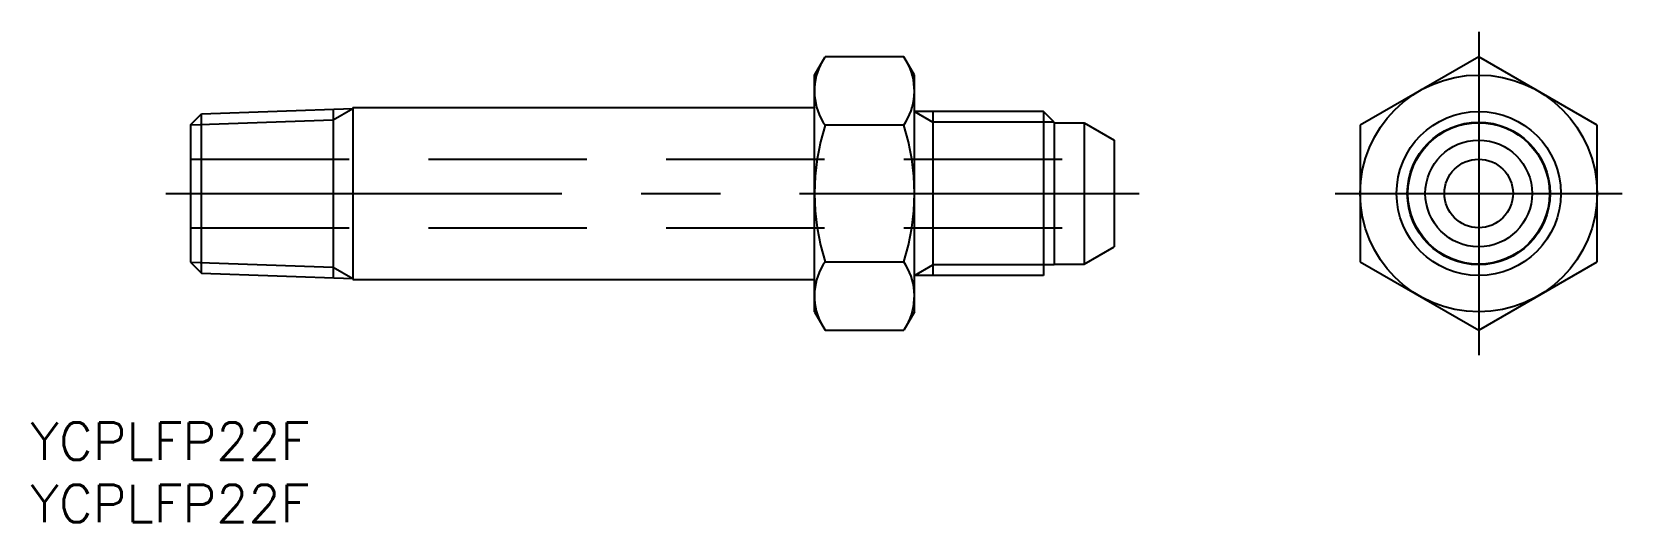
# Model space of a CAD drawing. Extents: x -116 to 11, y -26 to 13.
import ezdxf

# ---------------------------------------------------------------- set-up
doc = ezdxf.new("R2010")
doc.units = 0
doc.linetypes.add('CENTER', pattern=[50.8, 31.75, -6.35, 6.35, -6.35])
doc.linetypes.add('DASHED', pattern=[19.05, 12.7, -6.35])
doc.layers.get('0').update_dxf_attribs({"linetype": 'CONTINUOUS'})
doc.layers.add('CENTER', color=1, linetype='CENTER')
doc.styles.get("Standard").update_dxf_attribs({"font": 'txt.shx', "height": 3, "bigfont": 'bigfont.shx'})

msp = doc.modelspace()

# ---------------------------------------------------------------- linework, layer by layer
at = {"color": 7, "linetype": 'CONTINUOUS'}
for p, q in [((-53.22, 9.5), (-52.37, 10.97)), ((-46.07, 10.97), (-52.37, 10.97)), ((-45.22, 9.5), (-46.07, 10.97)), ((0, 10.97), (-9.5, 5.48)), ((9.5, 5.48), (0, 10.97)), ((-53.22, -9.5), (-53.22, 9.5)), ((-45.22, -9.5), (-45.22, 9.5)), ((-103.22, 5.51), (-102.34, 6.4)), ((-102.34, 6.4), (-90.22, 6.82)), ((-102.34, -6.4), (-102.34, 6.4)), ((-91.8, 6.77), (-91.8, -6.77)), ((-90.22, 6.9), (-53.22, 6.9)), ((-90.22, 6.9), (-90.22, -6.9)), ((-34.88, 6.58), (-45.22, 6.58)), ((-43.74, 6.58), (-43.74, -6.58)), ((-34.88, 6.58), (-34.88, -6.58)), ((-34.02, 5.72), (-34.88, 6.58)), ((-103.22, 5.51), (-103.22, -5.51)), ((-46.07, 5.48), (-52.37, 5.48)), ((-34.02, 5.72), (-34.02, -5.72)), ((-34.02, 5.67), (-31.62, 5.67)), ((-31.62, 5.67), (-31.62, -5.67)), ((-31.62, 5.67), (-29.22, 4.28)), ((-9.5, 5.48), (-9.5, -5.48)), ((9.5, -5.48), (9.5, 5.48)), ((-29.22, 4.28), (-29.22, -4.28)), ((-31.62, -5.67), (-29.22, -4.28)), ((-103.22, -5.51), (-102.34, -6.4)), ((-52.37, -5.48), (-46.07, -5.48)), ((-34.02, -5.67), (-31.62, -5.67)), ((-9.5, -5.48), (0, -10.97)), ((0, -10.97), (9.5, -5.48)), ((-102.34, -6.4), (-90.22, -6.82)), ((-90.22, -6.9), (-53.22, -6.9)), ((-34.88, -6.58), (-45.22, -6.58)), ((-53.22, -9.5), (-52.37, -10.97)), ((-45.22, -9.5), (-46.07, -10.97)), ((-52.37, -10.97), (-46.07, -10.97))]:
    msp.add_line(p, q, dxfattribs=at)
at = {"color": 3, "linetype": 'CONTINUOUS'}
for p, q in [((-91.8, 5.91), (-90.22, 6.82)), ((-45.22, 6.58), (-43.74, 5.72)), ((-103.22, 5.51), (-91.8, 5.91)), ((-34.02, 5.72), (-43.74, 5.72)), ((-103.22, -5.51), (-91.8, -5.91)), ((-91.8, -5.91), (-90.22, -6.82)), ((-45.22, -6.58), (-43.74, -5.72)), ((-34.02, -5.72), (-43.74, -5.72))]:
    msp.add_line(p, q, dxfattribs=at)
at = {"color": 3, "linetype": 'DASHED'}
for p, q in [((-103.22, 2.75), (-29.22, 2.75)), ((-103.22, -2.75), (-29.22, -2.75))]:
    msp.add_line(p, q, dxfattribs=at)
at = {"color": 7, "linetype": 'CONTINUOUS'}
for radius in [9.5, 6.58, 5.67, 4.28, 2.75]:
    msp.add_circle((0, 0), radius, dxfattribs=at)
at = {"color": 3, "linetype": 'CONTINUOUS'}
msp.add_circle((0, 0), 5.72, dxfattribs=at)
at = {"color": 7, "linetype": 'CONTINUOUS'}
for centre, radius, start, end in [((-48.37, 8.23), 4.86, 154.3842, 214.3842), ((-50.08, 8.23), 4.86, 325.6158, 25.6158), ((-35.07, 0), 18.15, 162.412, 197.588), ((-63.37, 0), 18.15, 342.412, 17.588), ((-48.37, -8.23), 4.86, 145.6158, 205.6158), ((-50.08, -8.23), 4.86, 334.3842, 34.3842)]:
    msp.add_arc(centre, radius, start, end, dxfattribs=at)
at = {"layer": 'CENTER', "color": 1, "linetype": 'CENTER'}
for p, q in [((0, 12.97), (0, -12.97)), ((-105.22, 0), (-27.22, 0)), ((-11.5, 0), (11.5, 0))]:
    msp.add_line(p, q, dxfattribs=at)

# ---------------------------------------------------------------- texts
at = {"color": 7, "linetype": 'CONTINUOUS'}
for p in [(-116.08, -21.37), (-116.08, -26.37)]:
    msp.add_text('YCPLFP22F', height=3, dxfattribs=at).set_placement(p)

doc.saveas('drawing.dxf')
